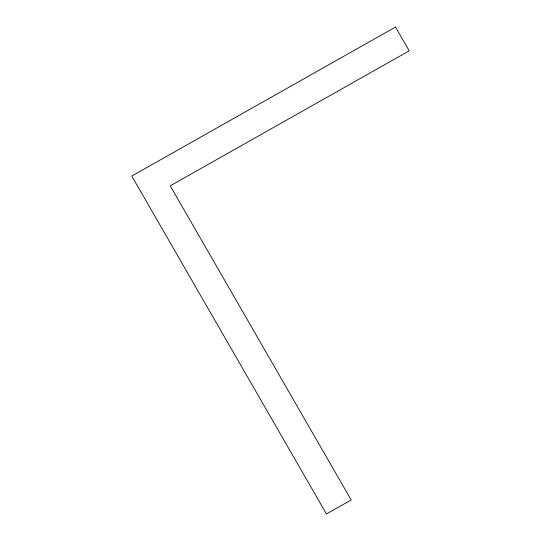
<?xml version="1.0" encoding="UTF-8"?>
<svg xmlns="http://www.w3.org/2000/svg" width="541" height="541" viewBox="0 0 541 541"><rect width="100%" height="100%" fill="white"/><g stroke="black" fill="none" stroke-linecap="round" stroke-linejoin="round"><path stroke-width="0.81" d="M395.525 27.05L131.774 176.041L326.453 513.95L351.204 499.972L170.219 185.84L409.226 50.834L395.525 27.05"/></g></svg>
